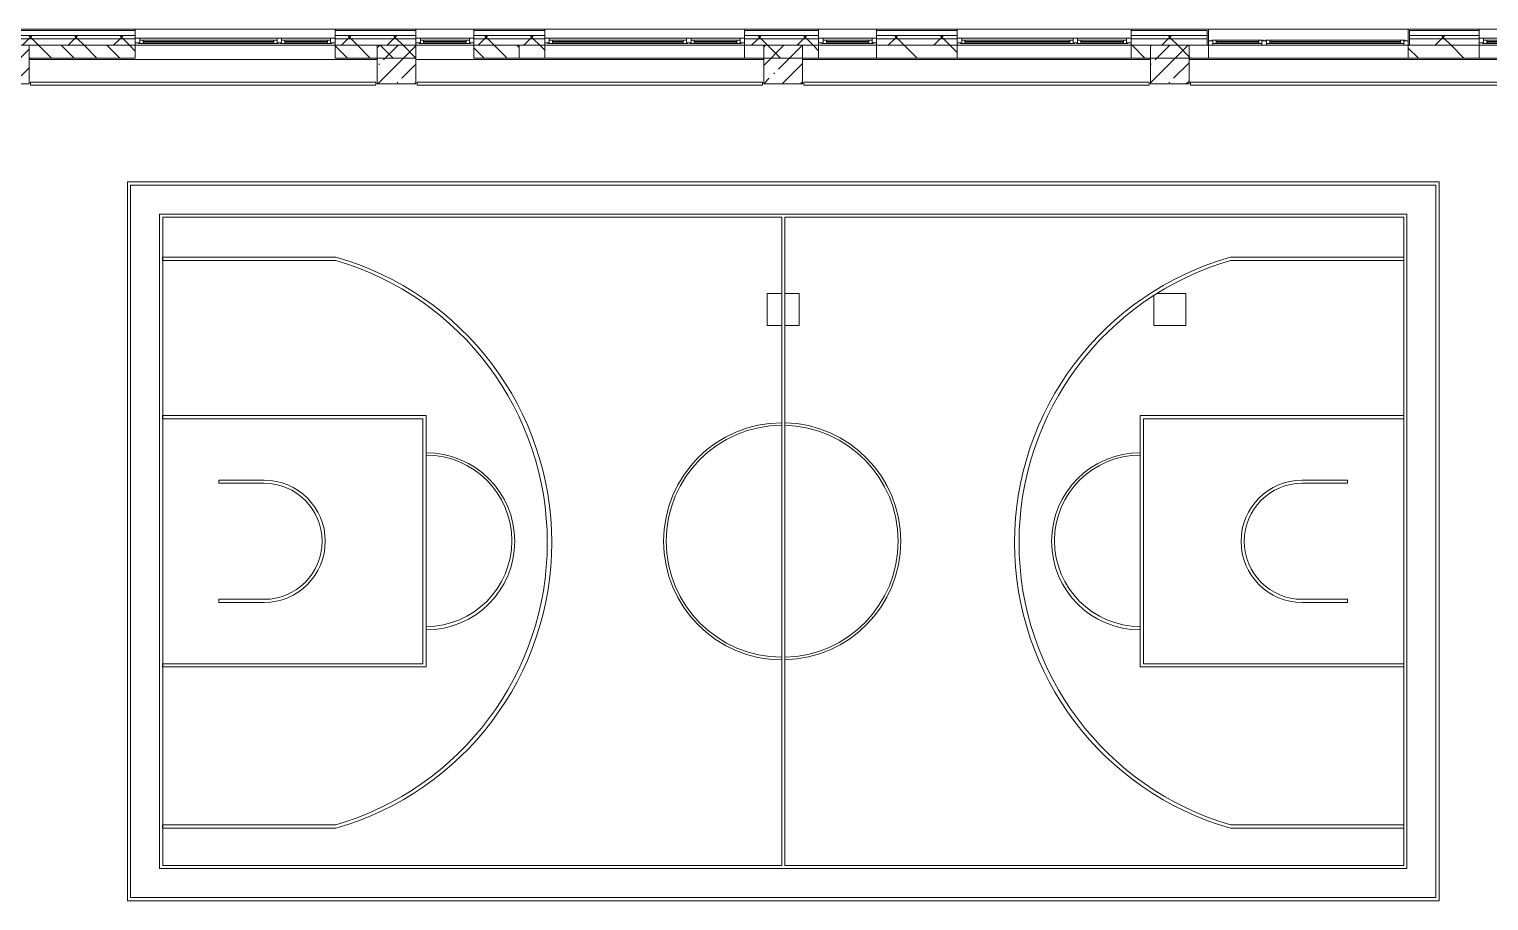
# Model space of a CAD drawing. Header units: millimetres. Extents: x -3917 to 185442, y -8553 to 29000.
# Drawn here: x 101192 to 123842, y 13824 to 27350 of the extents above; entities that cross this region are included whole.
import ezdxf

# ---------------------------------------------------------------- set-up
doc = ezdxf.new("R2010")
doc.units = ezdxf.units.MM
doc.linetypes.add('200_ШТРИХ__ш1_п0_6_', pattern=[800, 500, -300])
for name, color, linetype, lineweight in [('A-DETL-MBND-1', 7, '200_ШТРИХ__ш1_п0_6_', 9), ('A-GLAZ-2', 7, 'Continuous', 5), ('A-WALL', 7, 'Continuous', 9), ('A-WALL-4', 7, 'Continuous', 5), ('I-WALL-4', 7, 'Continuous', 5), ('S-COLS-4', 7, 'Continuous', 5)]:
    doc.layers.add(name, color=color, linetype=linetype, lineweight=lineweight)
doc.layers.add('A-FLOR-2', color=7, linetype='Continuous', lineweight=5, true_color=0xaaaaaa)
pattern_1 = [(45, (58431.5, 0), (-285.1231, 285.1231), []), (45, (58716.64, 0), (-285.1231, 285.1231), [504.031, -100.806, 16.764, -84.042])]
pattern_2 = [(45, (58431.5, 0), (-353.5534, 353.5534), []), (135, (58431.5, 0), (-353.5534, -353.5534), [])]

# ---------------------------------------------------------------- blocks, each defined once
blk = doc.blocks.new('BSC_Колонна _Прямоугольная - 600х600-V108-2_10_1_птичка')
at = {"layer": 'S-COLS-4'}
h = blk.add_hatch(dxfattribs=at)
h.set_pattern_fill('FP_133', color=256, style=0, pattern_type=2)
h.set_pattern_definition([(45, (-42460, -26800), (-285.123, 285.123), []), (45, (-42174.88, -26800), (-285.123, 285.123), [504.031, -100.806, 16.764, -84.042])])
h.paths.add_polyline_path([(-300, -300), (300, -300), (300, 300), (-300, 300)])
for p, q in [((300, 300), (-300, 300)), ((-300, 300), (-300, -300)), ((300, -300), (300, 300)), ((-300, -300), (300, -300))]:
    blk.add_line(p, q, dxfattribs=at)
blk = doc.blocks.new('120_Окно_СКБ_2Ст - 120_Окно_СКБ_2Ст 2700х2500 _мал створка справа_ 2-23206922-2_10_1_птичка')
at = {"layer": 'A-GLAZ-2'}
for p, q in [((-1350, -75), (-1350, -5)), ((-1350, -5), (-1280, -5)), ((1350, -5), (-1350, -5)), ((-1280, -75), (-1350, -75)), ((-1350, -75), (-1300, -75)), ((-1280, -75), (-1300, -75)), ((-1300, -75), (-1300, -85)), ((-1300, -85), (470, -85)), ((470, -85), (-1300, -85)), ((-1280, -5), (-1280, -75)), ((450, -35), (-1280, -35)), ((-1280, -35), (-1280, -75)), ((-1230, -85), (-1230, -35)), ((-1230, -55), (400, -55)), ((400, -65), (-1230, -65)), ((400, -85), (400, -35)), ((450, -75), (450, -5)), ((450, -5), (520, -5)), ((450, -75), (450, -35)), ((520, -75), (450, -75)), ((470, -75), (450, -75)), ((470, -75), (500, -75)), ((470, -85), (470, -75)), ((520, -75), (500, -75)), ((500, -75), (500, -85)), ((500, -85), (1300, -85)), ((1300, -85), (500, -85)), ((520, -5), (520, -75)), ((1280, -35), (520, -35)), ((520, -35), (520, -75)), ((570, -85), (570, -35)), ((570, -55), (1230, -55)), ((1230, -65), (570, -65)), ((1230, -85), (1230, -35)), ((1280, -75), (1280, -5)), ((1280, -5), (1350, -5)), ((1280, -75), (1280, -35)), ((1350, -75), (1280, -75)), ((1300, -75), (1280, -75)), ((1300, -75), (1350, -75)), ((1300, -85), (1300, -75)), ((1350, -5), (1350, -75))]:
    blk.add_line(p, q, dxfattribs=at)
blk = doc.blocks.new('120_Окно_СКБ_2Ст - 120_Окно_СКБ_2Ст 3100х2500 _мал_створка слева_ 2-19089248-2_10_1_птичка')
at = {"layer": 'A-GLAZ-2'}
for p, q in [((-1550, -75), (-1550, -5)), ((-1550, -5), (-1480, -5)), ((1550, -5), (-1550, -5)), ((-1480, -75), (-1550, -75)), ((-1550, -75), (-1500, -75)), ((-1480, -75), (-1500, -75)), ((-1500, -75), (-1500, -85)), ((-1500, -85), (670, -85)), ((670, -85), (-1500, -85)), ((-1480, -5), (-1480, -75)), ((650, -35), (-1480, -35)), ((-1480, -35), (-1480, -75)), ((-1430, -85), (-1430, -35)), ((-1430, -55), (600, -55)), ((600, -65), (-1430, -65)), ((600, -85), (600, -35)), ((650, -75), (650, -5)), ((650, -5), (720, -5)), ((650, -75), (650, -35)), ((720, -75), (650, -75)), ((670, -75), (650, -75)), ((670, -75), (700, -75)), ((670, -85), (670, -75)), ((720, -75), (700, -75)), ((700, -75), (700, -85)), ((700, -85), (1500, -85)), ((1500, -85), (700, -85)), ((720, -5), (720, -75)), ((1480, -35), (720, -35)), ((720, -35), (720, -75)), ((770, -85), (770, -35)), ((770, -55), (1430, -55)), ((1430, -65), (770, -65)), ((1430, -85), (1430, -35)), ((1480, -75), (1480, -5)), ((1480, -5), (1550, -5)), ((1480, -75), (1480, -35)), ((1550, -75), (1480, -75)), ((1500, -75), (1480, -75)), ((1500, -75), (1550, -75)), ((1500, -85), (1500, -75)), ((1550, -5), (1550, -75))]:
    blk.add_line(p, q, dxfattribs=at)
blk = doc.blocks.new('120_Окно_СКБ_1Ст - 120_Окно_СКБ_1Ст 900х2500_h_-19906774-2_10_1_птичка')
at = {"layer": 'A-GLAZ-2'}
for p, q in [((-450, -75), (-450, -5)), ((-450, -5), (-380, -5)), ((450, -5), (-450, -5)), ((-380, -75), (-450, -75)), ((-450, -75), (-400, -75)), ((-380, -75), (-400, -75)), ((-400, -75), (-400, -85)), ((-400, -85), (400, -85)), ((400, -85), (-400, -85)), ((-380, -5), (-380, -75)), ((380, -35), (-380, -35)), ((-380, -35), (-380, -75)), ((-330, -85), (-330, -35)), ((-330, -55), (330, -55)), ((330, -65), (-330, -65)), ((330, -85), (330, -35)), ((380, -75), (380, -5)), ((380, -5), (450, -5)), ((380, -75), (380, -35)), ((450, -75), (380, -75)), ((400, -75), (380, -75)), ((400, -75), (450, -75)), ((400, -85), (400, -75)), ((450, -5), (450, -75))]:
    blk.add_line(p, q, dxfattribs=at)
blk = doc.blocks.new('120_Окно_СКБ_2Ст - 120_Окно_СКБ_2Ст 3100х2500 _мал_створка слева_-22274797-2_10_1_птичка')
at = {"layer": 'A-GLAZ-2'}
for p, q in [((-1550, 45), (-1550, 115)), ((-1550, 115), (-1480, 115)), ((1550, 115), (-1550, 115)), ((-1480, 45), (-1550, 45)), ((-1550, 45), (-1500, 45)), ((-1480, 45), (-1500, 45)), ((-1500, 45), (-1500, 35)), ((-1500, 35), (670, 35)), ((670, 35), (-1500, 35)), ((-1480, 115), (-1480, 45)), ((650, 85), (-1480, 85)), ((-1480, 85), (-1480, 45)), ((-1430, 35), (-1430, 85)), ((-1430, 65), (600, 65)), ((600, 55), (-1430, 55)), ((600, 35), (600, 85)), ((650, 45), (650, 115)), ((650, 115), (720, 115)), ((650, 45), (650, 85)), ((720, 45), (650, 45)), ((670, 45), (650, 45)), ((670, 45), (700, 45)), ((670, 35), (670, 45)), ((720, 45), (700, 45)), ((700, 45), (700, 35)), ((700, 35), (1500, 35)), ((1500, 35), (700, 35)), ((720, 115), (720, 45)), ((1480, 85), (720, 85)), ((720, 85), (720, 45)), ((770, 35), (770, 85)), ((770, 65), (1430, 65)), ((1430, 55), (770, 55)), ((1430, 35), (1430, 85)), ((1480, 45), (1480, 115)), ((1480, 115), (1550, 115)), ((1480, 45), (1480, 85)), ((1550, 45), (1480, 45)), ((1500, 45), (1480, 45)), ((1500, 45), (1550, 45)), ((1500, 35), (1500, 45)), ((1550, 115), (1550, 45))]:
    blk.add_line(p, q, dxfattribs=at)
blk = doc.blocks.new('BSC_Колонна _Прямоугольная - 500х500-33455413-2_10_1_птичка')
at = {"layer": 'A-DETL-MBND-1'}
for p, q in [((-250, 250), (-23, 250)), ((-250, -250), (-250, 250)), ((27, 250), (250, 250)), ((250, 250), (250, -250)), ((-23, -250), (-250, -250)), ((250, -250), (27, -250))]:
    blk.add_line(p, q, dxfattribs=at)
blk = doc.blocks.new('BSC_Колонна _Прямоугольная - 500х500-V190-2_10_1_птичка')
at = {"layer": 'A-DETL-MBND-1'}
for p, q in [((-198, 250), (250, 250)), ((250, 250), (250, -250)), ((-250, -250), (-250, 216)), ((250, -250), (-250, -250))]:
    blk.add_line(p, q, dxfattribs=at)

msp = doc.modelspace()

# ---------------------------------------------------------------- hatches: boundary and pattern name
at = {"layer": 'A-WALL-4'}
h = msp.add_hatch(dxfattribs=at)
h.set_pattern_fill('FP_115', color=256, style=0, pattern_type=2)
h.set_pattern_definition(pattern_2)
h.paths.add_polyline_path([(150040.3, 27200), (151591.5, 27200), (151591.5, 27250), (138781.5, 27250), (138781.5, 27200), (148185.3, 27200)])
h.paths.add_polyline_path([(136281.5, 27200), (136281.5, 27250), (134771.5, 27250), (134771.5, 27200), (136127.5, 27200)])
h.paths.add_polyline_path([(126388.5, 27200), (126391.5, 27200), (126388.5, 27250), (124591.5, 27250), (124591.5, 27200), (125924.8, 27200)])
h.paths.add_polyline_path([(127779.8, 27200), (132671.5, 27200), (132671.5, 27250), (127291.5, 27250), (127291.5, 27200)])
h.paths.add_polyline_path([(122611.5, 27200), (123691.5, 27200), (123691.5, 27250), (122611.5, 27250)])
h.paths.add_polyline_path([(113441.4, 27200), (113441.4, 27250), (112291.7, 27250), (112291.7, 27200), (112939.5, 27200)])
h.paths.add_polyline_path([(108301.9, 27200), (109191.7, 27200), (109191.7, 27250), (108091.8, 27250), (108091.8, 27200)])
h.paths.add_polyline_path([(114341.4, 27200), (115591.5, 27200), (115591.5, 27250), (114341.4, 27250)])
h.paths.add_polyline_path([(119471.5, 27200), (119471.5, 27250), (118291.5, 27250), (118291.5, 27200), (119432.1, 27200)])
h.paths.add_polyline_path([(102838.5, 27200), (102838.5, 27250), (100441.5, 27250), (100441.5, 27200), (101809.3, 27200)])
h.paths.add_polyline_path([(105938.5, 27200), (107191.8, 27200), (107191.8, 27250), (105938.5, 27250)])
h = msp.add_hatch(dxfattribs=at)
h.set_pattern_fill('FP_115', color=256, style=0, pattern_type=2)
h.set_pattern_definition(pattern_2)
h.paths.add_polyline_path([(150040.3, 27100), (151491.5, 27100), (151491.5, 27200), (138781.5, 27200), (138781.5, 27100), (148185.3, 27100)])
h.paths.add_polyline_path([(123691.5, 27100), (123691.5, 27200), (122611.5, 27200), (122611.5, 27100), (123386.7, 27100)])
h.paths.add_polyline_path([(127291.5, 27100), (132671.5, 27100), (132671.5, 27200), (127291.5, 27200)])
h.paths.add_polyline_path([(126391.5, 27100), (126388.5, 27200), (124591.5, 27200), (124591.5, 27100), (126388.5, 27100)])
h.paths.add_polyline_path([(136281.5, 27100), (136281.5, 27200), (134771.5, 27200), (134771.5, 27100), (136127.5, 27100)])
h.paths.add_polyline_path([(118504.6, 27100), (119471.5, 27100), (119471.5, 27200), (118291.5, 27200), (118291.5, 27100)])
h.paths.add_polyline_path([(112291.7, 27100), (113441.4, 27100), (113441.4, 27200), (112291.7, 27200)])
h.paths.add_polyline_path([(115258.3, 27100), (115591.5, 27100), (115591.5, 27200), (114341.4, 27200), (114341.4, 27100), (114794.5, 27100)])
h.paths.add_polyline_path([(105938.5, 27100), (107191.8, 27100), (107191.8, 27200), (105938.5, 27200)])
h.paths.add_polyline_path([(108796.3, 27100), (109191.7, 27100), (109191.7, 27200), (108091.8, 27200), (108091.8, 27100), (108301.9, 27100)])
h.paths.add_polyline_path([(102838.5, 27100), (102838.5, 27200), (100491.5, 27200), (100491.5, 27100), (101809.3, 27100)])
h = msp.add_hatch(dxfattribs=at)
h.set_pattern_fill('FP_125', color=256, style=0, pattern_type=2)
h.set_pattern_definition([(135, (58431.52, 0), (-176.7767, -176.7767), [])])
h.paths.add_polyline_path([(108301.9, 26900), (108796.3, 26900), (108796.3, 27100), (108091.8, 27100), (108091.8, 26900)])
h.paths.add_polyline_path([(101809.3, 26900), (102838.5, 26900), (102838.5, 27100), (101191.5, 27100), (101191.5, 26900)])
h.paths.add_polyline_path([(105938.5, 26900), (107191.8, 26900), (107191.8, 27100), (105938.5, 27100)])
at = {"layer": 'I-WALL-4'}
h = msp.add_hatch(dxfattribs=at)
h.set_pattern_fill('FP_126', color=256, style=0, pattern_type=2)
h.set_pattern_definition([(135, (58431.5, 0), (-353.5534, -353.5534), [])])
h.paths.add_polyline_path([(139837.6, 26900), (142631.5, 26900), (142631.5, 27100), (139581.5, 27100), (139581.5, 26900)])
h.paths.add_polyline_path([(139081.5, 26900), (139081.5, 27100), (138781.5, 27100), (138781.5, 26900), (138910.1, 26900)])
h.paths.add_polyline_path([(128707.3, 26900), (128741.5, 26900), (128741.5, 27100), (127291.5, 27100), (127291.5, 26900), (127779.8, 26900)])
h.paths.add_polyline_path([(129634.9, 26900), (131971.5, 26900), (131971.5, 27100), (129241.5, 27100), (129241.5, 26900)])
h.paths.add_polyline_path([(125191.5, 26900), (126391.5, 26900), (126388.5, 27100), (125191.5, 27100)])
h.paths.add_polyline_path([(134771.5, 26900), (135181.5, 26900), (135181.5, 27100), (134771.5, 27100)])
h.paths.add_polyline_path([(136281.5, 26900), (136281.5, 27100), (135681.5, 27100), (135681.5, 26900), (136127.5, 26900)])
h.paths.add_polyline_path([(132671.5, 26900), (132671.5, 27100), (132471.5, 27100), (132471.5, 26900)])
h.paths.add_polyline_path([(114341.4, 26900), (115591.5, 26900), (115591.5, 27100), (114341.4, 27100)])
h.paths.add_polyline_path([(118291.5, 26900), (119491.5, 26900), (119491.5, 27100), (118291.5, 27100)])
h.paths.add_polyline_path([(112939.5, 26900), (113441.4, 26900), (113441.4, 27100), (112291.7, 27100), (112291.7, 26900)])
h.paths.add_polyline_path([(122896.3, 26900), (123691.5, 26900), (123691.5, 27100), (122591.5, 27100), (122591.5, 26900)])
h.paths.add_polyline_path([(108796.3, 26900), (109191.7, 26900), (109191.7, 27100), (108796.3, 27100)])
at = {"layer": 'S-COLS-4'}
h = msp.add_hatch(dxfattribs=at)
h.set_pattern_fill('FP_123', color=256, style=0, pattern_type=2)
h.set_pattern_definition(pattern_1)
h.paths.add_polyline_path([(107191.5, 26500), (107191.5, 27100), (106591.5, 27100), (106591.5, 26500)])
h = msp.add_hatch(dxfattribs=at)
h.set_pattern_fill('FP_123', color=256, style=0, pattern_type=2)
h.set_pattern_definition(pattern_1)
h.paths.add_polyline_path([(113191.5, 26500), (113191.5, 27100), (112591.5, 27100), (112591.5, 26500), (112939.5, 26500)])
h = msp.add_hatch(dxfattribs=at)
h.set_pattern_fill('FP_123', color=256, style=0, pattern_type=2)
h.set_pattern_definition(pattern_1)
h.paths.add_polyline_path([(119191.5, 26500), (119191.5, 27100), (118591.5, 27100), (118591.5, 26500)])

# ---------------------------------------------------------------- linework, layer by layer
at = {"layer": 'A-FLOR-2'}
for p, q in [((101211.5, 26880), (101191.5, 26880)), ((107191.8, 26880), (107191.8, 26500)), ((123071.5, 24981.3), (102715.1, 24981.3)), ((102715.1, 24981.3), (102715.1, 13824.4)), ((102765.1, 13874.4), (102765.1, 24931.3)), ((102765.1, 24931.3), (123021.5, 24931.3)), ((123021.5, 24931.3), (123021.5, 13874.4)), ((123071.5, 13824.4), (123071.5, 24981.3)), ((122571.5, 24481.3), (103215.1, 24481.3)), ((103215.1, 24481.3), (103215.1, 14324.4)), ((122571.5, 14324.4), (122571.5, 24481.3)), ((103265.1, 14374.4), (103265.1, 24431.3)), ((103265.1, 24431.3), (112868.3, 24431.3)), ((112868.3, 24431.3), (112868.3, 14374.4)), ((112918.3, 14374.4), (112918.3, 24431.3)), ((112918.3, 24431.3), (122521.5, 24431.3)), ((122521.5, 24431.3), (122521.5, 14374.4)), ((105951.2, 23812.8), (103261.5, 23812.8)), ((103261.5, 23812.8), (103261.5, 23762.8)), ((122521.5, 23812.8), (119831.8, 23812.8)), ((103261.5, 23762.8), (105951.2, 23762.8)), ((119831.8, 23762.8), (122521.5, 23762.8)), ((107351.2, 21352.8), (103261.5, 21352.8)), ((103261.5, 21352.8), (103261.5, 21302.8)), ((103261.5, 21302.8), (107301.2, 21302.8)), ((107301.2, 21302.8), (107301.2, 17502.8)), ((107351.2, 17452.8), (107351.2, 21352.8)), ((118431.8, 21352.8), (118431.8, 17452.8)), ((122521.5, 21352.8), (118431.8, 21352.8)), ((118481.8, 17502.8), (118481.8, 21302.8)), ((118481.8, 21302.8), (122521.5, 21302.8)), ((104136.5, 20352.8), (104136.5, 20302.8)), ((104836.5, 20352.8), (104136.5, 20352.8)), ((104136.5, 20302.8), (104836.5, 20302.8)), ((121646.5, 20352.8), (120946.5, 20352.8)), ((120946.5, 20302.8), (121646.5, 20302.8)), ((121646.5, 20302.8), (121646.5, 20352.8)), ((104836.5, 18502.8), (104136.5, 18502.8)), ((104136.5, 18502.8), (104136.5, 18452.8)), ((104136.5, 18452.8), (104836.5, 18452.8)), ((121646.5, 18502.8), (120946.5, 18502.8)), ((120946.5, 18452.8), (121646.5, 18452.8)), ((121646.5, 18452.8), (121646.5, 18502.8)), ((107301.2, 17502.8), (103261.5, 17502.8)), ((103261.5, 17502.8), (103261.5, 17452.8)), ((103261.5, 17452.8), (107351.2, 17452.8)), ((118431.8, 17452.8), (122521.5, 17452.8)), ((122521.5, 17502.8), (118481.8, 17502.8)), ((105951.2, 15002.8), (103261.5, 15002.8)), ((103261.5, 15002.8), (103261.5, 14952.8)), ((103261.5, 14952.8), (105951.2, 14952.8)), ((122521.5, 15002.8), (119831.8, 15002.8)), ((119831.8, 14952.8), (122521.5, 14952.8)), ((103215.1, 14324.4), (122571.5, 14324.4)), ((112868.3, 14374.4), (103265.1, 14374.4)), ((122521.5, 14374.4), (112918.3, 14374.4)), ((102715.1, 13824.4), (123071.5, 13824.4)), ((123021.5, 13874.4), (102765.1, 13874.4))]:
    msp.add_line(p, q, dxfattribs=at)
for centre, radius, start, end in [((104696.5, 19382.8), 4604.2, 285.81331, 74.18669), ((121086.5, 19382.8), 4604.2, 105.81331, 254.18669), ((104667, 19382.8), 4564.4, 286.34112, 73.65888), ((121116, 19382.8), 4564.4, 106.34112, 253.65888), ((112876.7, 19403.3), 1840, 90.26005, 180), ((112876.7, 19403.3), 1800, 90.26583, 180), ((112876.7, 19403.3), 1840, 0, 88.70133), ((112876.7, 19403.3), 1800, 0, 88.67247), ((107351.2, 19402.8), 1375, 270, 90), ((107351.2, 19411.7), 1330, 270, 90), ((118431.8, 19402.8), 1375, 90, 270), ((118431.8, 19411.7), 1330, 90, 270), ((104836.5, 19402.8), 950, 270, 90), ((104836.5, 19402.8), 900, 270, 90), ((120946.5, 19402.8), 950, 90, 270), ((120946.5, 19402.8), 900, 90, 270), ((112876.7, 19403.3), 1840, 180, 269.73995), ((112876.7, 19403.3), 1800, 180, 269.73417), ((112876.7, 19403.3), 1800, 271.32753, 360), ((112876.7, 19403.3), 1840, 271.29867, 360)]:
    msp.add_arc(centre, radius, start, end, dxfattribs=at)
at = {"layer": 'A-WALL'}
for p, q in [((102838.5, 27330), (100361.5, 27330)), ((102838.5, 27250), (100441.5, 27250)), ((102838.5, 27200), (100491.5, 27200)), ((107191.8, 27330), (105938.5, 27330)), ((107191.8, 27250), (105938.5, 27250)), ((107191.8, 27200), (105938.5, 27200)), ((109191.7, 27330), (108091.8, 27330)), ((109191.7, 27250), (108091.8, 27250)), ((109191.7, 27200), (108091.8, 27200)), ((113441.4, 27330), (112291.7, 27330)), ((113441.4, 27250), (112291.7, 27250)), ((113441.4, 27200), (112291.7, 27200)), ((115591.5, 27330), (114341.4, 27330)), ((115591.5, 27250), (114341.4, 27250)), ((115591.5, 27200), (114341.4, 27200)), ((119471.5, 27330), (118291.5, 27330)), ((119471.5, 27250), (118291.5, 27250)), ((119471.5, 27200), (118291.5, 27200)), ((119471.5, 27100), (119471.5, 27330)), ((122611.5, 27330), (122611.5, 27100)), ((123691.5, 27330), (122611.5, 27330)), ((123691.5, 27250), (122611.5, 27250)), ((123691.5, 27200), (122611.5, 27200)), ((102838.5, 27100), (101191.5, 27100)), ((101191.5, 27100), (102838.5, 27100)), ((107191.8, 27100), (105938.5, 27100)), ((105938.5, 27100), (107191.8, 27100)), ((108796.3, 27100), (108091.8, 27100)), ((108091.8, 27100), (109191.7, 27100)), ((108796.3, 26900), (108796.3, 27100)), ((113441.4, 27100), (112291.7, 27100)), ((115591.5, 27100), (114341.4, 27100)), ((119491.5, 27100), (118291.5, 27100)), ((123691.5, 27100), (122591.5, 27100))]:
    msp.add_line(p, q, dxfattribs=at)
at = {"layer": 'A-WALL-4'}
for p, q in [((100341.5, 27350), (113441.4, 27350)), ((102838.5, 27100), (102838.5, 27350)), ((105938.5, 27350), (105938.5, 27100)), ((107191.8, 27100), (107191.8, 27350)), ((108091.8, 27350), (108091.8, 27100)), ((109191.7, 27100), (109191.7, 27350)), ((112291.7, 27350), (112291.7, 27100)), ((113441.4, 27100), (113441.4, 27350)), ((151741.5, 27350), (113441.4, 27350)), ((114341.4, 27350), (114341.4, 27100)), ((115591.5, 27100), (115591.5, 27350)), ((118291.5, 27350), (118291.5, 27100)), ((119491.5, 27100), (119491.5, 27350)), ((122591.5, 27350), (122591.5, 27100)), ((123691.5, 27100), (123691.5, 27350)), ((102838.5, 26900), (102838.5, 27100)), ((105938.5, 27100), (102838.5, 27100)), ((105938.5, 27100), (105938.5, 26900)), ((107191.8, 26900), (107191.8, 27100)), ((108091.8, 27100), (107191.8, 27100)), ((108091.8, 27100), (108091.8, 26900)), ((101191.5, 26900), (102838.5, 26900)), ((105938.5, 26900), (107191.8, 26900)), ((108091.8, 26900), (108796.3, 26900))]:
    msp.add_line(p, q, dxfattribs=at)
at = {"layer": 'I-WALL-4'}
for p, q in [((102838.5, 27100), (105938.5, 27100)), ((107191.8, 27100), (108091.8, 27100)), ((109191.7, 26900), (109191.7, 27100)), ((109191.7, 27100), (112291.7, 27100)), ((112291.7, 27100), (112291.7, 26900)), ((113441.4, 26900), (113441.4, 27100)), ((113441.4, 27100), (114341.4, 27100)), ((114341.4, 27100), (114341.4, 26900)), ((115591.5, 26900), (115591.5, 27100)), ((115591.5, 27100), (118291.5, 27100)), ((118291.5, 27100), (118291.5, 26900)), ((119491.5, 26900), (119491.5, 27100)), ((119491.5, 27100), (122591.5, 27100)), ((122591.5, 27100), (122591.5, 26900)), ((123691.5, 26900), (123691.5, 27100)), ((123691.5, 27100), (124571.5, 27100)), ((101211.5, 26900), (101211.5, 26880)), ((106591.5, 26880), (101211.5, 26880)), ((112591.5, 26880), (107191.5, 26880)), ((108796.3, 26900), (124591.5, 26900)), ((118591.5, 26880), (113191.5, 26880)), ((124571.5, 26880), (119191.5, 26880)), ((101212.5, 26530), (106571.5, 26530)), ((101212.5, 26530), (101212.5, 26480)), ((106571.5, 26480), (106571.5, 26530)), ((107212.8, 26529), (112570.5, 26529)), ((107212.8, 26529), (107212.8, 26479)), ((112570.5, 26479), (112570.5, 26529)), ((113211.5, 26529), (118571.5, 26529)), ((113211.5, 26529), (113211.5, 26479)), ((118571.5, 26479), (118571.5, 26529)), ((119212.5, 26529), (124591.5, 26529)), ((119212.5, 26529), (119212.5, 26479)), ((106571.5, 26480), (101212.5, 26480)), ((112570.5, 26479), (107212.8, 26479)), ((118571.5, 26479), (113211.5, 26479)), ((124592, 26479), (119212.5, 26479))]:
    msp.add_line(p, q, dxfattribs=at)
at = {"layer": 'S-COLS-4'}
for p, q in [((107191.5, 27100), (106591.5, 27100)), ((106591.5, 27100), (106591.5, 26500)), ((107191.5, 26500), (107191.5, 27100)), ((113191.5, 27100), (112591.5, 27100)), ((112591.5, 27100), (112591.5, 26500)), ((113191.5, 26500), (113191.5, 27100)), ((119191.5, 27100), (118591.5, 27100)), ((118591.5, 27100), (118591.5, 26500)), ((119191.5, 26500), (119191.5, 27100)), ((106591.5, 26500), (107191.5, 26500)), ((112591.5, 26500), (113191.5, 26500)), ((118591.5, 26500), (119191.5, 26500))]:
    msp.add_line(p, q, dxfattribs=at)

# ---------------------------------------------------------------- block references
at = {"layer": 'A-DETL-MBND-1'}
for name, p in [('BSC_Колонна _Прямоугольная - 500х500-33455413-2_10_1_птичка', (112891.5, 23000)), ('BSC_Колонна _Прямоугольная - 500х500-V190-2_10_1_птичка', (118891.5, 23000))]:
    msp.add_blockref(name, p, dxfattribs=at)
at = {"layer": 'A-GLAZ-2'}
for name, p in [('120_Окно_СКБ_2Ст - 120_Окно_СКБ_2Ст 3100х2500 _мал_створка слева_ 2-19089248-2_10_1_птичка', (104388.5, 27215)), ('120_Окно_СКБ_1Ст - 120_Окно_СКБ_1Ст 900х2500_h_-19906774-2_10_1_птичка', (107641.8, 27215)), ('120_Окно_СКБ_2Ст - 120_Окно_СКБ_2Ст 3100х2500 _мал_створка слева_ 2-19089248-2_10_1_птичка', (110741.7, 27215)), ('120_Окно_СКБ_1Ст - 120_Окно_СКБ_1Ст 900х2500_h_-19906774-2_10_1_птичка', (113891.4, 27215)), ('120_Окно_СКБ_2Ст - 120_Окно_СКБ_2Ст 2700х2500 _мал створка справа_ 2-23206922-2_10_1_птичка', (116941.5, 27215)), ('120_Окно_СКБ_1Ст - 120_Окно_СКБ_1Ст 900х2500_h_-19906774-2_10_1_птичка', (124141.5, 27215))]:
    msp.add_blockref(name, p, dxfattribs=at)
at = {"layer": 'A-GLAZ-2', "rotation": 180}
msp.add_blockref('120_Окно_СКБ_2Ст - 120_Окно_СКБ_2Ст 3100х2500 _мал_створка слева_-22274797-2_10_1_птичка', (121041.5, 27215), dxfattribs=at)
at = {"layer": 'S-COLS-4'}
msp.add_blockref('BSC_Колонна _Прямоугольная - 600х600-V108-2_10_1_птичка', (100891.5, 26800), dxfattribs=at)

doc.saveas('drawing.dxf')
